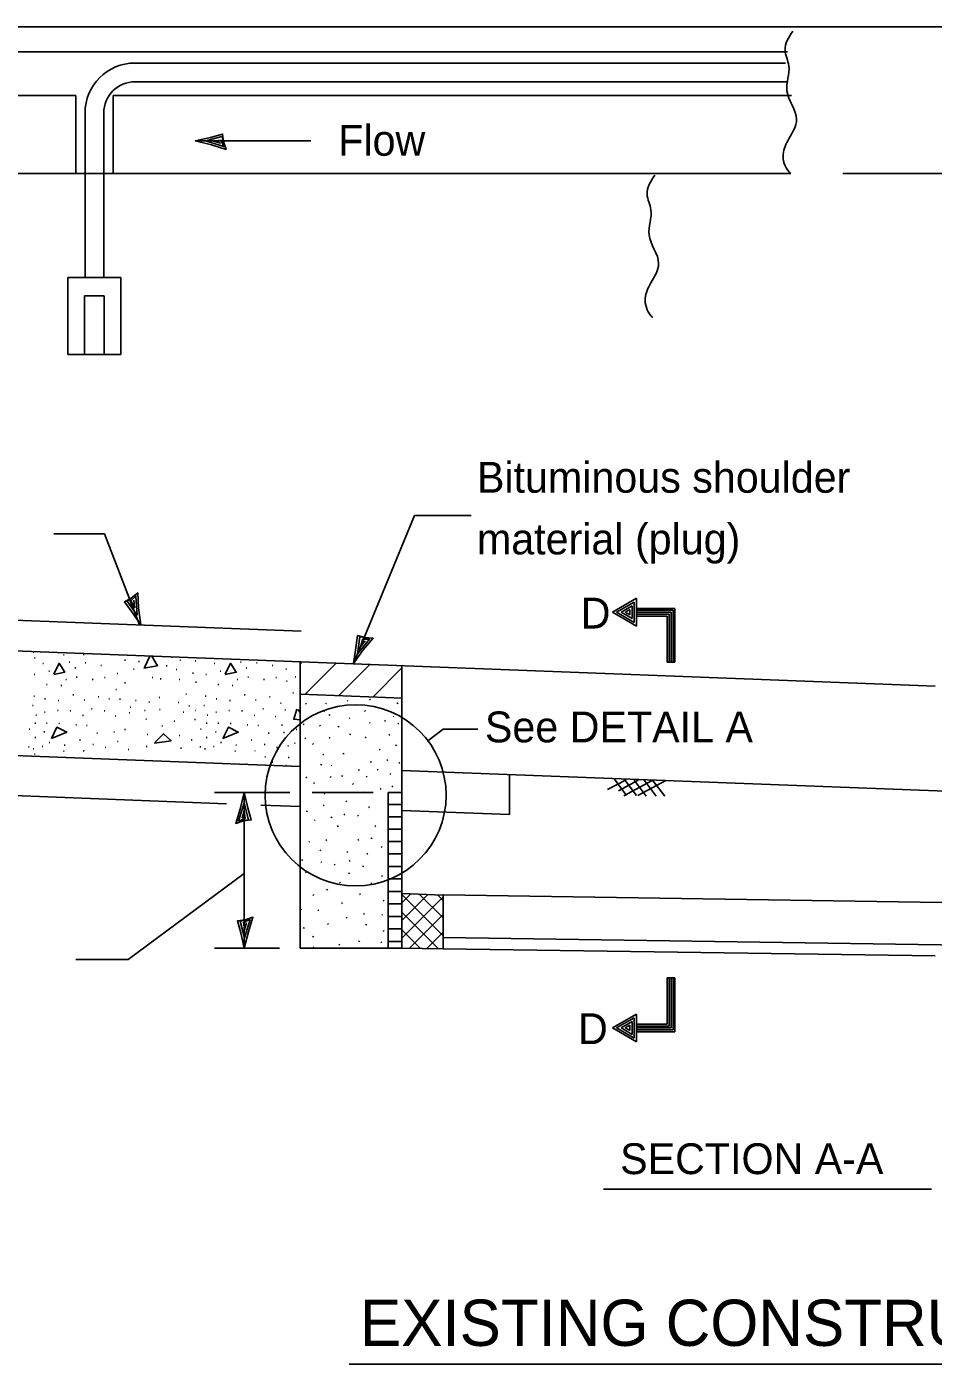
# Model space of a CAD drawing. Extents: x 600886 to 602246, y 1107 to 1547.
# Drawn here: x 601287.7 to 601358.3, y 1331.1 to 1435.2 of the extents above; entities that cross this region are included whole.
import ezdxf

# ---------------------------------------------------------------- set-up
doc = ezdxf.new("R2010")
doc.units = 0
for name, color, linetype in [('Design_EX_Roadway Dimensions', 7, 'Continuous'), ('Design_EX_Roadway Notes', 7, 'Continuous'), ('Drainage_PR_Pipe Culvert', 7, 'Continuous'), ('Sheets_General Details', 7, 'Continuous'), ('Topo_EOP', 7, 'Continuous'), ('Topo_Shoulder', 7, 'Continuous'), ('XSC_Exist Ground', 7, 'Continuous')]:
    doc.layers.add(name, color=color, linetype=linetype)

msp = doc.modelspace()

# ---------------------------------------------------------------- linework, layer by layer
at = {"layer": 'Design_EX_Roadway Dimensions'}
for p, q in [((601333.36, 1389.59), (601335.23, 1390.67)), ((601333.69, 1389.59), (601335.06, 1390.38)), ((601334.03, 1389.59), (601334.89, 1390.08)), ((601334.89, 1390.08), (601334.89, 1389.09)), ((601335.06, 1390.38), (601335.06, 1388.8)), ((601335.23, 1390.67), (601335.23, 1388.51)), ((601335.23, 1389.89), (601338.23, 1389.89)), ((601338.23, 1389.89), (601338.23, 1385.69)), ((601333.36, 1389.59), (601335.23, 1388.51)), ((601333.69, 1389.59), (601335.06, 1388.8)), ((601334.03, 1389.59), (601334.89, 1389.09)), ((601334.36, 1389.59), (601334.72, 1389.79)), ((601334.36, 1389.59), (601334.72, 1389.38)), ((601334.72, 1389.79), (601334.72, 1389.38)), ((601335.23, 1389.74), (601338.08, 1389.74)), ((601335.23, 1389.59), (601337.93, 1389.59)), ((601335.23, 1389.44), (601337.78, 1389.44)), ((601335.23, 1389.29), (601337.63, 1389.29)), ((601337.63, 1389.29), (601337.63, 1385.69)), ((601337.78, 1389.44), (601337.78, 1385.69)), ((601337.93, 1389.59), (601337.93, 1385.69)), ((601338.08, 1389.74), (601338.08, 1385.69)), ((601337.63, 1385.69), (601338.23, 1385.69)), ((601337.63, 1361.13), (601338.23, 1361.13)), ((601337.63, 1357.53), (601337.63, 1361.13)), ((601337.78, 1357.38), (601337.78, 1361.13)), ((601337.93, 1357.23), (601337.93, 1361.13)), ((601338.08, 1357.08), (601338.08, 1361.13)), ((601338.23, 1356.93), (601338.23, 1361.13)), ((601333.36, 1357.23), (601335.23, 1358.31)), ((601333.69, 1357.23), (601335.06, 1358.02)), ((601334.03, 1357.23), (601334.89, 1357.73)), ((601334.89, 1356.73), (601334.89, 1357.73)), ((601335.06, 1356.44), (601335.06, 1358.02)), ((601335.23, 1356.15), (601335.23, 1358.31)), ((601333.36, 1357.23), (601335.23, 1356.15)), ((601333.69, 1357.23), (601335.06, 1356.44)), ((601334.03, 1357.23), (601334.89, 1356.73)), ((601334.36, 1357.23), (601334.72, 1357.44)), ((601334.36, 1357.23), (601334.72, 1357.02)), ((601334.72, 1357.02), (601334.72, 1357.44)), ((601335.23, 1357.53), (601337.63, 1357.53)), ((601335.23, 1357.38), (601337.78, 1357.38)), ((601335.23, 1357.23), (601337.93, 1357.23)), ((601335.23, 1357.08), (601338.08, 1357.08)), ((601335.23, 1356.93), (601338.23, 1356.93))]:
    msp.add_line(p, q, dxfattribs=at)
at = {"layer": 'Design_EX_Roadway Notes'}
for p, q in [((601300.87, 1426.28), (601309.88, 1426.28)), ((601351.3, 1423.74), (601382.8, 1423.74)), ((601313.19, 1385.6), (601317.94, 1397.12)), ((601317.94, 1397.12), (601322.37, 1397.12)), ((601289.86, 1395.68), (601293.8, 1395.68)), ((601293.8, 1395.68), (601296.54, 1388.6)), ((601320.19, 1380.49), (601318.99, 1379.58)), ((601322.87, 1380.49), (601320.19, 1380.49)), ((601308.25, 1375.55), (601302.38, 1375.55)), ((601304.69, 1363.44), (601304.69, 1375.55)), ((601314.74, 1375.55), (601309.97, 1375.55)), ((601304.69, 1369.25), (601295.66, 1362.56)), ((601307.44, 1363.44), (601302.38, 1363.44)), ((601295.66, 1362.56), (601291.56, 1362.56))]:
    msp.add_line(p, q, dxfattribs=at)
for points in [[(601303.07, 1426.22), (601303, 1426.81), (601302.07, 1426.55), (601300.87, 1426.28), (601302.15, 1425.96), (601303.27, 1425.61), (601303.07, 1426.22), (601302.97, 1426.61), (601301.67, 1426.28), (601303.09, 1425.83), (601302.88, 1426.33), (601302.29, 1426.26), (601302.86, 1426.1)], [(601295.89, 1390.69), (601295.37, 1390.4), (601295.94, 1389.63), (601296.63, 1388.61), (601296.46, 1389.92), (601296.39, 1391.09), (601295.89, 1390.69), (601295.56, 1390.45), (601296.34, 1389.37), (601296.25, 1390.85), (601295.86, 1390.47), (601296.14, 1389.94), (601296.08, 1390.53)], [(601314.08, 1387.61), (601313.51, 1387.77), (601313.39, 1386.81), (601313.19, 1385.6), (601313.96, 1386.66), (601314.72, 1387.56), (601314.08, 1387.61), (601313.68, 1387.67), (601313.5, 1386.34), (601314.45, 1387.48), (601313.91, 1387.48), (601313.74, 1386.9), (601314.11, 1387.37)], [(601304.64, 1373.35), (601305.23, 1373.42), (601304.97, 1374.35), (601304.69, 1375.55), (601304.38, 1374.27), (601304.03, 1373.15), (601304.64, 1373.35), (601305.03, 1373.44), (601304.69, 1374.74), (601304.24, 1373.32), (601304.75, 1373.53), (601304.68, 1374.13), (601304.52, 1373.56)], [(601304.75, 1365.65), (601304.16, 1365.57), (601304.42, 1364.64), (601304.69, 1363.44), (601305.01, 1364.72), (601305.36, 1365.84), (601304.75, 1365.65), (601304.36, 1365.55), (601304.7, 1364.25), (601305.14, 1365.67), (601304.64, 1365.46), (601304.71, 1364.86), (601304.87, 1365.44)]]:
    msp.add_lwpolyline(points, dxfattribs=at)
msp.add_circle((601313.36, 1375.34), 7.05, dxfattribs=at)
for points in [[(601347.4, 1434.83), (601346.8, 1433.34), (601347.1, 1432.13), (601346.95, 1430.18), (601347.7, 1427.94), (601347.1, 1426.44), (601346.65, 1425.24), (601347.1, 1423.89), (601347.25, 1423.74)], [(601336.66, 1423.61), (601336.06, 1422.12), (601336.36, 1420.92), (601336.21, 1418.97), (601336.96, 1416.72), (601336.36, 1415.22), (601335.91, 1414.02), (601336.36, 1412.67), (601336.51, 1412.52)]]:
    msp.add_spline(points, degree=3, dxfattribs=at)
at = {"layer": 'Drainage_PR_Pipe Culvert'}
for p, q in [((601067.4, 1433.2), (601346.99, 1433.2)), ((601296.18, 1432.34), (601346.84, 1432.34)), ((601296.18, 1430.88), (601346.99, 1430.88)), ((601116.77, 1429.82), (601291.56, 1429.82)), ((601291.56, 1423.8), (601291.56, 1429.82)), ((601294.48, 1429.82), (601347.3, 1429.82)), ((601294.48, 1423.8), (601294.48, 1429.82)), ((601292.29, 1415.65), (601292.29, 1428.45)), ((601293.75, 1415.65), (601293.75, 1428.45)), ((601290.95, 1415.65), (601295.08, 1415.65)), ((601290.95, 1415.65), (601290.95, 1409.65)), ((601295.08, 1415.65), (601295.08, 1409.65)), ((601292.25, 1414.22), (601292.25, 1409.65)), ((601292.25, 1414.22), (601293.78, 1414.22)), ((601293.78, 1414.22), (601293.78, 1409.65)), ((601295.08, 1409.65), (601290.95, 1409.65)), ((601288.25, 1386.47), (601288.31, 1386.47)), ((601288.35, 1386.05), (601288.41, 1386.05)), ((601290.61, 1386.27), (601290.67, 1386.27)), ((601292.15, 1386.29), (601292.21, 1386.29)), ((601295.37, 1385.86), (601295.43, 1385.86)), ((601296.46, 1385.76), (601296.52, 1385.76)), ((601299.02, 1386.1), (601299.08, 1386.1)), ((601299.67, 1385.86), (601299.73, 1385.86)), ((601300.86, 1385.8), (601300.92, 1385.8)), ((601309.03, 1385.72), (601309.03, 1363.44)), ((601288.34, 1384.74), (601288.39, 1384.74)), ((601288.99, 1385.61), (601289.05, 1385.61)), ((601289.46, 1384.99), (601289.52, 1384.99)), ((601291.05, 1385.71), (601291.1, 1385.71)), ((601291.5, 1385.26), (601291.56, 1385.26)), ((601292.29, 1385.64), (601292.34, 1385.64)), ((601293.52, 1385.43), (601293.57, 1385.43)), ((601294.79, 1384.81), (601294.85, 1384.81)), ((601296.06, 1385.15), (601296.12, 1385.15)), ((601298.62, 1385.41), (601298.68, 1385.41)), ((601299.38, 1385.13), (601299.44, 1385.13)), ((601300.67, 1384.85), (601300.73, 1384.85)), ((601301.69, 1384.74), (601301.74, 1384.74)), ((601302.34, 1385.61), (601302.4, 1385.61)), ((601302.81, 1384.99), (601302.87, 1384.99)), ((601304.39, 1385.71), (601304.45, 1385.71)), ((601304.84, 1385.26), (601304.9, 1385.26)), ((601305.63, 1385.64), (601305.69, 1385.64)), ((601306.86, 1385.43), (601306.92, 1385.43)), ((601307.93, 1385.15), (601307.99, 1385.15)), ((601309.03, 1385.57), (601309.18, 1385.72)), ((601309.4, 1383.18), (601311.83, 1385.61)), ((601312.04, 1383.08), (601314.47, 1385.51)), ((601314.69, 1382.98), (601316.96, 1385.25)), ((601316.96, 1385.42), (601316.96, 1363.44)), ((601289.29, 1383.95), (601289.35, 1383.95)), ((601290.41, 1383.88), (601290.47, 1383.88)), ((601290.79, 1384.35), (601290.85, 1384.35)), ((601291.61, 1384.53), (601291.67, 1384.53)), ((601292.85, 1384.35), (601292.91, 1384.35)), ((601293.8, 1384.5), (601293.86, 1384.5)), ((601295.37, 1384.1), (601295.43, 1384.1)), ((601297.51, 1384.5), (601297.57, 1384.5)), ((601298.15, 1384.4), (601298.21, 1384.4)), ((601299.62, 1384.35), (601299.68, 1384.35)), ((601300.9, 1384.14), (601300.96, 1384.14)), ((601302.64, 1383.95), (601302.7, 1383.95)), ((601303.75, 1383.88), (601303.81, 1383.88)), ((601304.14, 1384.35), (601304.2, 1384.35)), ((601304.96, 1384.53), (601305.02, 1384.53)), ((601306.2, 1384.35), (601306.26, 1384.35)), ((601307.15, 1384.5), (601307.21, 1384.5)), ((601307.97, 1384.23), (601308.03, 1384.23)), ((601308.66, 1384.55), (601308.71, 1384.55)), ((601288.3, 1383.05), (601288.36, 1383.05)), ((601289.14, 1382.85), (601289.2, 1382.85)), ((601290.2, 1382.72), (601290.26, 1382.72)), ((601291.35, 1383.15), (601291.41, 1383.15)), ((601292.21, 1382.77), (601292.27, 1382.77)), ((601293.3, 1383), (601293.36, 1383)), ((601294.14, 1382.85), (601294.2, 1382.85)), ((601294.68, 1383.58), (601294.74, 1383.58)), ((601294.98, 1382.82), (601295.04, 1382.82)), ((601296.22, 1382.72), (601296.28, 1382.72)), ((601297.26, 1382.6), (601297.32, 1382.6)), ((601298.05, 1382.96), (601298.11, 1382.96)), ((601300.15, 1383.2), (601300.2, 1383.2)), ((601301.65, 1383.05), (601301.71, 1383.05)), ((601302.49, 1382.85), (601302.55, 1382.85)), ((601303.55, 1382.72), (601303.61, 1382.72)), ((601304.69, 1383.15), (601304.75, 1383.15)), ((601305.56, 1382.77), (601305.62, 1382.77)), ((601306.65, 1383), (601306.71, 1383)), ((601308.47, 1383.31), (601308.53, 1383.31)), ((601312.69, 1382.66), (601312.76, 1382.72)), ((601314.44, 1382.76), (601314.51, 1382.83)), ((601288.19, 1382.32), (601288.25, 1382.32)), ((601288.45, 1381.57), (601288.51, 1381.57)), ((601289.13, 1381.81), (601289.19, 1381.81)), ((601290.14, 1381.95), (601290.2, 1381.95)), ((601291.13, 1381.92), (601291.19, 1381.92)), ((601292.79, 1382.06), (601292.85, 1382.06)), ((601293.77, 1381.9), (601293.83, 1381.9)), ((601295.73, 1381.75), (601295.79, 1381.75)), ((601295.8, 1382.2), (601295.85, 1382.2)), ((601296.91, 1381.95), (601296.97, 1381.95)), ((601298.08, 1382.02), (601298.14, 1382.02)), ((601299.53, 1382.57), (601299.59, 1382.57)), ((601299.92, 1381.8), (601299.98, 1381.8)), ((601300.37, 1382.3), (601300.43, 1382.3)), ((601300.88, 1381.95), (601300.93, 1381.95)), ((601301.54, 1382.32), (601301.6, 1382.32)), ((601301.8, 1381.57), (601301.86, 1381.57)), ((601302.47, 1381.81), (601302.53, 1381.81)), ((601303.49, 1381.95), (601303.55, 1381.95)), ((601304.48, 1381.92), (601304.54, 1381.92)), ((601306.14, 1382.06), (601306.19, 1382.06)), ((601307.51, 1382.52), (601307.57, 1382.52)), ((601307.85, 1382), (601307.91, 1382)), ((601309.47, 1382.44), (601309.54, 1382.51)), ((601310.88, 1381.87), (601310.95, 1381.94)), ((601311.03, 1382.45), (601311.08, 1382.51)), ((601311.29, 1381.55), (601311.36, 1381.62)), ((601314.06, 1381.86), (601314.13, 1381.93)), ((601316.59, 1382.47), (601316.66, 1382.54)), ((601288.39, 1380.94), (601288.45, 1380.94)), ((601289.29, 1380.94), (601289.35, 1380.94)), ((601290.26, 1380.92), (601290.31, 1380.92)), ((601291.56, 1380.82), (601291.62, 1380.82)), ((601292.1, 1381.55), (601292.16, 1381.55)), ((601292.4, 1380.78), (601292.46, 1380.78)), ((601294.64, 1381.52), (601294.7, 1381.52)), ((601297.03, 1381.27), (601297.08, 1381.27)), ((601298.27, 1380.74), (601298.33, 1380.74)), ((601299.22, 1381.1), (601299.28, 1381.1)), ((601300.82, 1381.23), (601300.88, 1381.23)), ((601301.73, 1380.94), (601301.79, 1380.94)), ((601302.64, 1380.94), (601302.7, 1380.94)), ((601303.6, 1380.92), (601303.66, 1380.92)), ((601304.91, 1380.82), (601304.97, 1380.82)), ((601305.45, 1381.55), (601305.5, 1381.55)), ((601305.75, 1380.78), (601305.81, 1380.78)), ((601307.1, 1381.47), (601307.16, 1381.47)), ((601307.6, 1380.79), (601307.66, 1380.79)), ((601309.28, 1380.82), (601309.35, 1380.89)), ((601310.56, 1380.72), (601310.62, 1380.79)), ((601312, 1380.64), (601312.06, 1380.71)), ((601312.85, 1381.31), (601312.91, 1381.38)), ((601314.43, 1380.94), (601314.5, 1381.01)), ((601315.61, 1381.1), (601315.68, 1381.17)), ((601316.28, 1381.44), (601316.35, 1381.51)), ((601316.65, 1380.87), (601316.72, 1380.94)), ((601287.93, 1380.49), (601287.99, 1380.49)), ((601288.39, 1379.85), (601288.45, 1379.85)), ((601289.09, 1380.29), (601289.15, 1380.29)), ((601291.87, 1379.62), (601291.93, 1379.62)), ((601293.21, 1380.17), (601293.27, 1380.17)), ((601294.52, 1380.29), (601294.58, 1380.29)), ((601294.83, 1379.53), (601294.88, 1379.53)), ((601295.37, 1380.47), (601295.43, 1380.47)), ((601297.13, 1380.07), (601297.18, 1380.07)), ((601299.62, 1379.99), (601299.68, 1379.99)), ((601300.56, 1379.66), (601300.62, 1379.66)), ((601301.28, 1380.49), (601301.33, 1380.49)), ((601301.73, 1379.85), (601301.79, 1379.85)), ((601302.44, 1380.29), (601302.5, 1380.29)), ((601305.22, 1379.62), (601305.28, 1379.62)), ((601306.56, 1380.17), (601306.62, 1380.17)), ((601307.75, 1380.22), (601307.81, 1380.22)), ((601308.72, 1380.47), (601308.78, 1380.47)), ((601309.41, 1379.74), (601309.48, 1379.81)), ((601311.3, 1379.78), (601311.37, 1379.84)), ((601312.9, 1380.05), (601312.97, 1380.11)), ((601314.11, 1379.8), (601314.18, 1379.87)), ((601315.95, 1380.01), (601316.02, 1380.08)), ((601287.89, 1379.11), (601287.95, 1379.11)), ((601288.25, 1378.96), (601288.31, 1378.96)), ((601288.35, 1378.54), (601288.41, 1378.54)), ((601288.94, 1379.14), (601289, 1379.14)), ((601289.5, 1379.46), (601289.56, 1379.46)), ((601290.61, 1378.77), (601290.67, 1378.77)), ((601290.67, 1379.25), (601290.73, 1379.25)), ((601292.15, 1378.79), (601292.21, 1378.79)), ((601292.9, 1379.29), (601292.96, 1379.29)), ((601293.87, 1379.05), (601293.92, 1379.05)), ((601295.64, 1378.91), (601295.7, 1378.91)), ((601297.06, 1379.14), (601297.12, 1379.14)), ((601299.73, 1379.01), (601299.79, 1379.01)), ((601301.24, 1379.11), (601301.3, 1379.11)), ((601301.6, 1378.96), (601301.66, 1378.96)), ((601302.29, 1379.14), (601302.35, 1379.14)), ((601302.85, 1379.46), (601302.91, 1379.46)), ((601303.95, 1378.77), (601304.01, 1378.77)), ((601304.02, 1379.25), (601304.08, 1379.25)), ((601305.5, 1378.79), (601305.55, 1378.79)), ((601306.25, 1379.29), (601306.31, 1379.29)), ((601307.21, 1379.05), (601307.27, 1379.05)), ((601308.08, 1379.18), (601308.14, 1379.18)), ((601308.6, 1379.39), (601308.66, 1379.39)), ((601310, 1379.3), (601310.07, 1379.36)), ((601310.82, 1378.47), (601310.89, 1378.54)), ((601312.39, 1378.55), (601312.45, 1378.62)), ((601315.19, 1378.85), (601315.26, 1378.92)), ((601316.48, 1379.2), (601316.55, 1379.27)), ((601304.84, 1377.75), (601304.9, 1377.75)), ((601306.28, 1378.32), (601306.34, 1378.32)), ((601306.86, 1377.93), (601306.92, 1377.93)), ((601307.93, 1377.65), (601307.99, 1377.65)), ((601308.12, 1378.28), (601308.18, 1378.28)), ((601310.64, 1377.68), (601310.7, 1377.75)), ((601311.45, 1377.62), (601311.52, 1377.69)), ((601314.51, 1377.89), (601314.58, 1377.96)), ((601315.79, 1378.04), (601315.86, 1378.1)), ((601316.73, 1377.83), (601316.8, 1377.89)), ((601309.49, 1376.69), (601309.56, 1376.76)), ((601311.38, 1376.73), (601311.45, 1376.8)), ((601312.28, 1376.8), (601312.34, 1376.87)), ((601313.58, 1377.28), (601313.65, 1377.35)), ((601314.19, 1376.75), (601314.26, 1376.82)), ((601315.05, 1377.29), (601315.12, 1377.36)), ((601316.03, 1376.97), (601316.1, 1377.04)), ((601316.96, 1377.27), (601316.96, 1363.44)), ((601310.08, 1376.25), (601310.15, 1376.32)), ((601310.9, 1375.42), (601310.97, 1375.49)), ((601313.12, 1376.18), (601313.19, 1376.25)), ((601313.91, 1375.55), (601313.98, 1375.62)), ((601315.27, 1375.81), (601315.34, 1375.88)), ((601315.9, 1375.55), (601316.96, 1375.55)), ((601315.9, 1375.55), (601315.9, 1363.44)), ((601316.19, 1375.99), (601316.26, 1376.06)), ((601310.83, 1374.53), (601310.9, 1374.6)), ((601312.6, 1374.84), (601312.67, 1374.91)), ((601314.37, 1374.38), (601314.44, 1374.44)), ((601315.87, 1374.99), (601315.94, 1375.06)), ((601315.9, 1374.63), (601316.96, 1374.63)), ((601309.53, 1374.05), (601309.6, 1374.12)), ((601310.15, 1373.37), (601310.21, 1373.44)), ((601311.45, 1373.59), (601311.52, 1373.65)), ((601312.44, 1373.81), (601312.51, 1373.88)), ((601313.51, 1373.71), (601313.58, 1373.78)), ((601315.9, 1373.67), (601316.96, 1373.67)), ((601311.92, 1372.91), (601311.99, 1372.97)), ((601311.97, 1372.91), (601312.04, 1372.97)), ((601314.86, 1372.91), (601314.93, 1372.97)), ((601315.9, 1372.71), (601316.96, 1372.71)), ((601309.71, 1371.68), (601309.78, 1371.75)), ((601311.04, 1371.82), (601311.11, 1371.88)), ((601313.53, 1371.84), (601313.6, 1371.91)), ((601314.56, 1371.95), (601314.63, 1372.02)), ((601315.35, 1371.27), (601315.42, 1371.34)), ((601315.9, 1371.74), (601316.96, 1371.74)), ((601309.16, 1370.26), (601309.23, 1370.33)), ((601310.58, 1371.02), (601310.65, 1371.09)), ((601310.64, 1370.1), (601310.7, 1370.16)), ((601312.68, 1370.89), (601312.75, 1370.96)), ((601312.87, 1370.21), (601312.94, 1370.27)), ((601314.23, 1370.75), (601314.3, 1370.82)), ((601315.9, 1370.77), (601316.96, 1370.77)), ((601309.45, 1369.29), (601309.52, 1369.36)), ((601311.7, 1369.91), (601311.77, 1369.97)), ((601312.82, 1369.22), (601312.89, 1369.29)), ((601313.91, 1369.77), (601313.98, 1369.84)), ((601315.38, 1369.01), (601315.45, 1369.07)), ((601315.9, 1369.8), (601316.96, 1369.8)), ((601316.95, 1369.38), (601316.96, 1369.39)), ((601316.95, 1369.38), (601316.96, 1369.39)), ((601311.11, 1367.96), (601311.18, 1368.03)), ((601312.11, 1368.51), (601312.18, 1368.58)), ((601314.55, 1368.45), (601314.62, 1368.52)), ((601315.9, 1368.83), (601316.96, 1368.83)), ((601310.04, 1367.54), (601310.11, 1367.61)), ((601312.27, 1366.91), (601312.34, 1366.98)), ((601313.66, 1367.62), (601313.73, 1367.68)), ((601315.51, 1367.11), (601315.58, 1367.18)), ((601315.9, 1367.86), (601316.96, 1367.86)), ((601316.97, 1367.7), (601320.18, 1367.57)), ((601316.97, 1366.98), (601317.66, 1367.67)), ((601316.97, 1365.6), (601318.99, 1367.62)), ((601320.18, 1364.41), (601316.97, 1367.62)), ((601316.97, 1364.23), (601320.18, 1367.43)), ((601320.18, 1365.79), (601318.32, 1367.64)), ((601320.18, 1367.16), (601319.74, 1367.59)), ((601320.18, 1367.58), (601404.55, 1366.33)), ((601320.18, 1367.57), (601320.18, 1363.39)), ((601309.07, 1366.4), (601309.14, 1366.47)), ((601310.43, 1366.35), (601310.5, 1366.42)), ((601313.98, 1366.08), (601314.05, 1366.14)), ((601315.39, 1366), (601315.46, 1366.06)), ((601315.9, 1366.88), (601316.96, 1366.88)), ((601319.81, 1363.4), (601316.97, 1366.25)), ((601317.55, 1363.43), (601320.18, 1366.06)), ((601309.29, 1364.98), (601309.35, 1365.05)), ((601311.17, 1365.28), (601311.24, 1365.35)), ((601312.62, 1365.78), (601312.69, 1365.85)), ((601314.15, 1365.23), (601314.22, 1365.3)), ((601315.9, 1365.91), (601316.96, 1365.91)), ((601315.9, 1364.94), (601316.96, 1364.94)), ((601310.02, 1364.3), (601310.09, 1364.37)), ((601313.6, 1363.94), (601313.67, 1364.01)), ((601315.32, 1363.86), (601315.39, 1363.93)), ((601315.51, 1364.74), (601315.58, 1364.81)), ((601315.9, 1363.97), (601316.96, 1363.97)), ((601318.42, 1363.42), (601316.97, 1364.87)), ((601318.9, 1363.41), (601320.18, 1364.68)), ((601320.18, 1364.27), (601439.6, 1362.5)), ((601309.03, 1363.44), (601316.96, 1363.44)), ((601310.16, 1363.44), (601310.06, 1363.54)), ((601312.06, 1363.67), (601312.13, 1363.74)), ((601316.96, 1363.44), (601320.18, 1363.39)), ((601317.02, 1363.44), (601316.97, 1363.5)), ((601320.18, 1363.39), (601358.49, 1362.83))]:
    msp.add_line(p, q, dxfattribs=at)
for points in [[(601297.48, 1386.16), (601297.93, 1385.42), (601296.87, 1385.24)], [(601296.93, 1385.29), (601297.34, 1386.17)], [(601289.87, 1384.78), (601290.27, 1385.62), (601290.71, 1384.91), (601289.86, 1384.75)], [(601303.21, 1384.78), (601303.62, 1385.62), (601304.06, 1384.91), (601303.21, 1384.75)], [(601309.03, 1381.22), (601308.54, 1381.26), (601308.79, 1382.03)], [(601308.85, 1382.01), (601309.03, 1381.79)], [(601289.68, 1379.77), (601290.1, 1380.63), (601290.87, 1380.26), (601289.67, 1379.75)], [(601303.02, 1379.77), (601303.45, 1380.63), (601304.22, 1380.26), (601303.01, 1379.75)], [(601297.71, 1379.43), (601298.41, 1380.13), (601298.99, 1379.59), (601297.69, 1379.4)]]:
    msp.add_lwpolyline(points, dxfattribs=at)
for radius in [3.89, 2.43]:
    msp.add_arc((601296.18, 1428.45), radius, 90, 180, dxfattribs=at)
at = {"layer": 'Sheets_General Details'}
for p, q in [((601332.67, 1344.68), (601358.2, 1344.68)), ((601312.87, 1331.05), (601379.31, 1331.05))]:
    msp.add_line(p, q, dxfattribs=at)
at = {"layer": 'Topo_EOP'}
for p, q in [((601060.05, 1435.16), (601359.58, 1435.16)), ((601280.05, 1389.23), (601309.12, 1388.12)), ((601282.42, 1386.74), (601358.49, 1383.83)), ((601309.08, 1383.2), (601317.01, 1382.89)), ((601282.42, 1378.59), (601309.03, 1377.58)), ((601325.35, 1376.95), (601325.35, 1373.84)), ((601282.56, 1375.48), (601303.31, 1374.68)), ((601305.98, 1374.58), (601309.03, 1374.46)), ((601316.96, 1374.16), (601325.35, 1373.84))]:
    msp.add_line(p, q, dxfattribs=at)
at = {"layer": 'Topo_Shoulder'}
for p, q in [((601067.4, 1423.74), (601347.25, 1423.74)), ((601316.96, 1377.27), (601364.55, 1375.45))]:
    msp.add_line(p, q, dxfattribs=at)
at = {"layer": 'XSC_Exist Ground'}
for p, q in [((601334.42, 1376.55), (601332.98, 1375.78)), ((601333.51, 1376.59), (601334.46, 1375.33)), ((601335.37, 1376.52), (601333.82, 1375.69)), ((601336.46, 1376.48), (601334.24, 1375.3)), ((601334.28, 1376.59), (601335.23, 1375.33)), ((601335.05, 1376.52), (601336, 1375.26)), ((601337.51, 1376.48), (601335.33, 1375.32)), ((601335.83, 1376.52), (601336.77, 1375.26)), ((601336.49, 1376.52), (601337.44, 1375.26))]:
    msp.add_line(p, q, dxfattribs=at)

# ---------------------------------------------------------------- texts
at = {"layer": 'Design_EX_Roadway Dimensions'}
for p in [(601330.89, 1388.32), (601330.68, 1355.97)]:
    msp.add_text('D', height=2.4, dxfattribs=at).set_placement(p)
at = {"layer": 'Design_EX_Roadway Notes'}
for s, p in [('Flow', (601312.01, 1425.12)), ('Bituminous shoulder', (601322.81, 1398.89)), ('material (plug)', (601322.81, 1394.09)), ('See DETAIL A', (601323.43, 1379.46))]:
    msp.add_text(s, height=2.4, dxfattribs=at).set_placement(p)
at = {"layer": 'Sheets_General Details'}
for s, height, p in [('SECTION A-A', 2.4, (601333.96, 1345.85)), ('EXISTING CONSTRUCTION', 3.6, (601313.7, 1332.48))]:
    msp.add_text(s, height=height, dxfattribs=at).set_placement(p)

doc.saveas('drawing.dxf')
